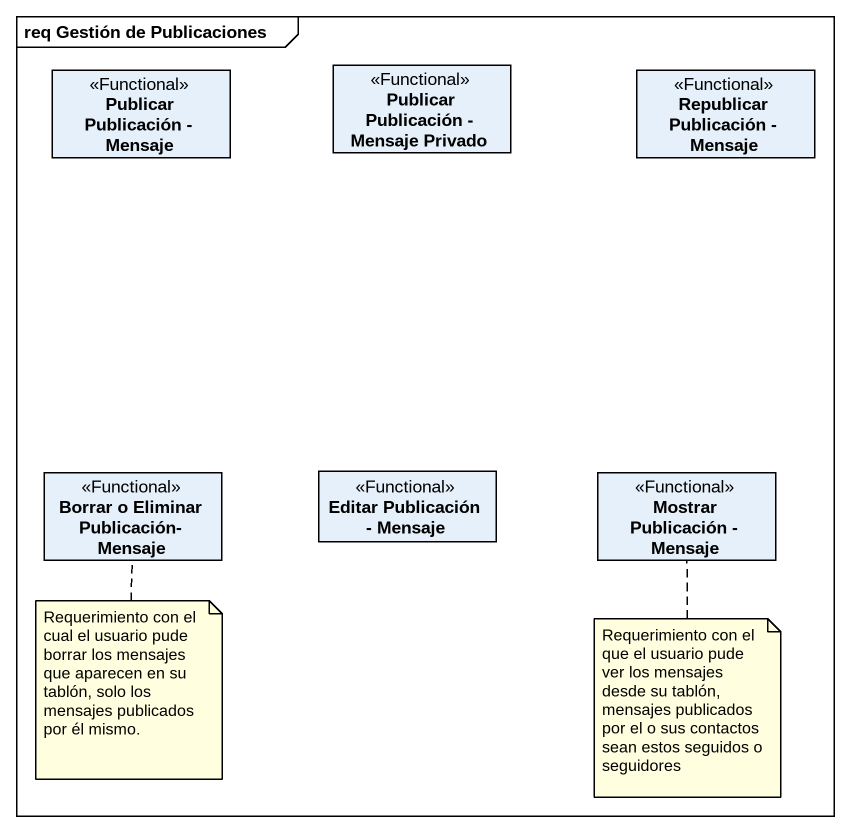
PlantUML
@startuml
mainframe req Gestión de Publicaciones
hide circle
hide empty members
class "Publicar Publicación - Mensaje" as Publicar_Publicación_Mensaje <<Functional>>
class "Publicar Publicación - Mensaje Privado" as Publicar_Publicación <<Functional>>
class "Republicar Publicación - Mensaje" as Republicar_Publicación <<Functional>>
class "Borrar o Eliminar Publicación- Mensaje" as Borrar_o_Eliminar <<Functional>>
class "Editar Publicación - Mensaje" as Editar_Publicación_Mensaje <<Functional>>
class "Mostrar Publicación - Mensaje" as Mostrar_Publicación_Mensaje <<Functional>>
note bottom of Borrar_o_Eliminar : Requerimiento con el cual el usuario pude borrar los mensajes que aparecen en su tablón, solo los mensajes publicados por él mismo.
note bottom of Mostrar_Publicación_Mensaje : Requerimiento con el que el usuario pude ver los mensajes desde su tablón, mensajes publicados por el o sus contactos sean estos seguidos o seguidores
@enduml
